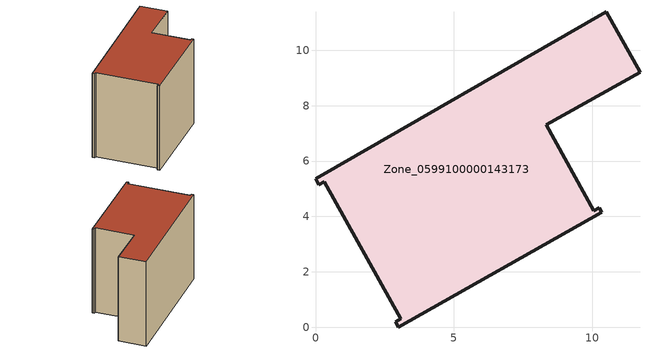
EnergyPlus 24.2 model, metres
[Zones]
Zone_0599100000143173
 floor ground (C_G): 10.25,4.32 10.35,4.14 2.99,0 2.89,0.19 3.08,0.3 0.32,5.25 0.12,5.14 0,5.36 10.49,11.39 11.72,9.2 8.33,7.31 10.05,4.21 z0
 wall outside (C_F): 10.35,4.14 10.25,4.32 10.05,4.21 8.33,7.31 11.72,9.2 10.49,11.39 0,5.36 0.12,5.14 0.32,5.25 3.08,0.3 2.89,0.19 2.99,0 10.35,4.14 z0:8.29
 roof outside (C_R): 8.33,7.31 11.72,9.2 10.49,11.39 0,5.36 0.12,5.14 0.32,5.25 3.08,0.3 2.89,0.19 2.99,0 10.35,4.14 10.25,4.32 10.05,4.21 z8.29
[BUILDING]
Pand.0599100000143173: North Axis=0; Terrain=City; Loads Convergence Tolerance Value=0.04; Temperature Convergence Tolerance Value=0.4; Solar Distribution=FullExterior; Maximum Number of Warmup Days=25; Minimum Number of Warmup Days=1
[Site:Location]
Rotterdam.The.Hague.AP_ZH_NLD Design_Conditions: Latitude=51.96; Longitude=4.45; Time Zone=1; Elevation=-4.5
[SITE:GROUNDTEMPERATURE:BUILDINGSURFACE]
18, 18, 18, 18, 18, 18, 18, 18, 18, 18, 18, 18
[MATERIAL] Thermal Absorptance=0.9; Solar Absorptance=0.7; Visible Absorptance=0.7
Name | Roughness | Thickness | Conductivity | Density | Specific Heat
G.TI.1965-1974 | MediumSmooth | 0.15 | 0.882353 | 540 | 1210
F.TI.1965-1974 | Rough | 0.3 | 0.697674 | 1920 | 840
R.TI.1965-1974 | MediumRough | 0.2 | 0.232558 | 1500 | 1000
[CONSTRUCTION]
C_G: G.TI.1965-1974
C_F: F.TI.1965-1974
C_R: R.TI.1965-1974
[ZONE]
Zone_0599100000143173: Type=1; Multiplier=1; Ceiling Height=Autocalculate; Volume=Autocalculate; Floor Area=autocalculate; Part of Total Floor Area=Yes
[ZONEINFILTRATION:DESIGNFLOWRATE]
Infil_Zone_0599100000143173: Zone or ZoneList or Space or SpaceList=Zone_0599100000143173; Schedule=AlwaysOn; Design Flow Rate Calculation Method=Flow/Area; Flow Rate per Floor Area=0.003; Constant Term Coefficient=1; Temperature Term Coefficient=0; Velocity Term Coefficient=0; Velocity Squared Term Coefficient=0
[HVACTEMPLATE:ZONE:IDEALLOADSAIRSYSTEM]
Zone_0599100000143173: Maximum Heating Supply Air Temperature=50; Minimum Cooling Supply Air Temperature=13; Maximum Heating Supply Air Humidity Ratio=0.0156; Minimum Cooling Supply Air Humidity Ratio=0.0077; Heating Limit=NoLimit; Cooling Limit=NoLimit; Dehumidification Control Type=ConstantSensibleHeatRatio; Cooling Sensible Heat Ratio=0.7; Dehumidification Setpoint=60; Humidification Control Type=None; Humidification Setpoint=30; Outdoor Air Method=None; Outdoor Air Flow Rate per Person=0.00944; Outdoor Air Flow Rate per Zone Floor Area=0; Outdoor Air Flow Rate per Zone=0; Demand Controlled Ventilation Type=None; Outdoor Air Economizer Type=NoEconomizer; Heat Recovery Type=None; Sensible Heat Recovery Effectiveness=0.7; Latent Heat Recovery Effectiveness=0.65
[ZONECONTROL:THERMOSTAT]
ThermostatControl_Zone_0599100000143173: Zone or ZoneList=Zone_0599100000143173; Control Type Schedule=DualSetpointControlType; Control 1=Thermostat_Zone_0599100000143173; Temperature Difference Between Cutout And Setpoint=0
[THERMOSTATSETPOINT:DUALSETPOINT]
Thermostat_Zone_0599100000143173: Heating Setpoint Temperature Schedule=HeatingSetpoint_Zone_0599100000143173; Cooling Setpoint Temperature Schedule=CoolingSetpoint_Zone_0599100000143173
[SCHEDULE:COMPACT]
HeatingSetpoint_Zone_0599100000143173: Through: 12/31, For: AllDays, Until: 24:00, 21
CoolingSetpoint_Zone_0599100000143173: Through: 12/31, For: AllDays, Until: 24:00, 24
DualSetpointControlType: Through: 12/31, For: AllDays, Until: 24:00, 4
AlwaysOn: Through: 12/31, For: AllDays, Until: 24:00, 1
